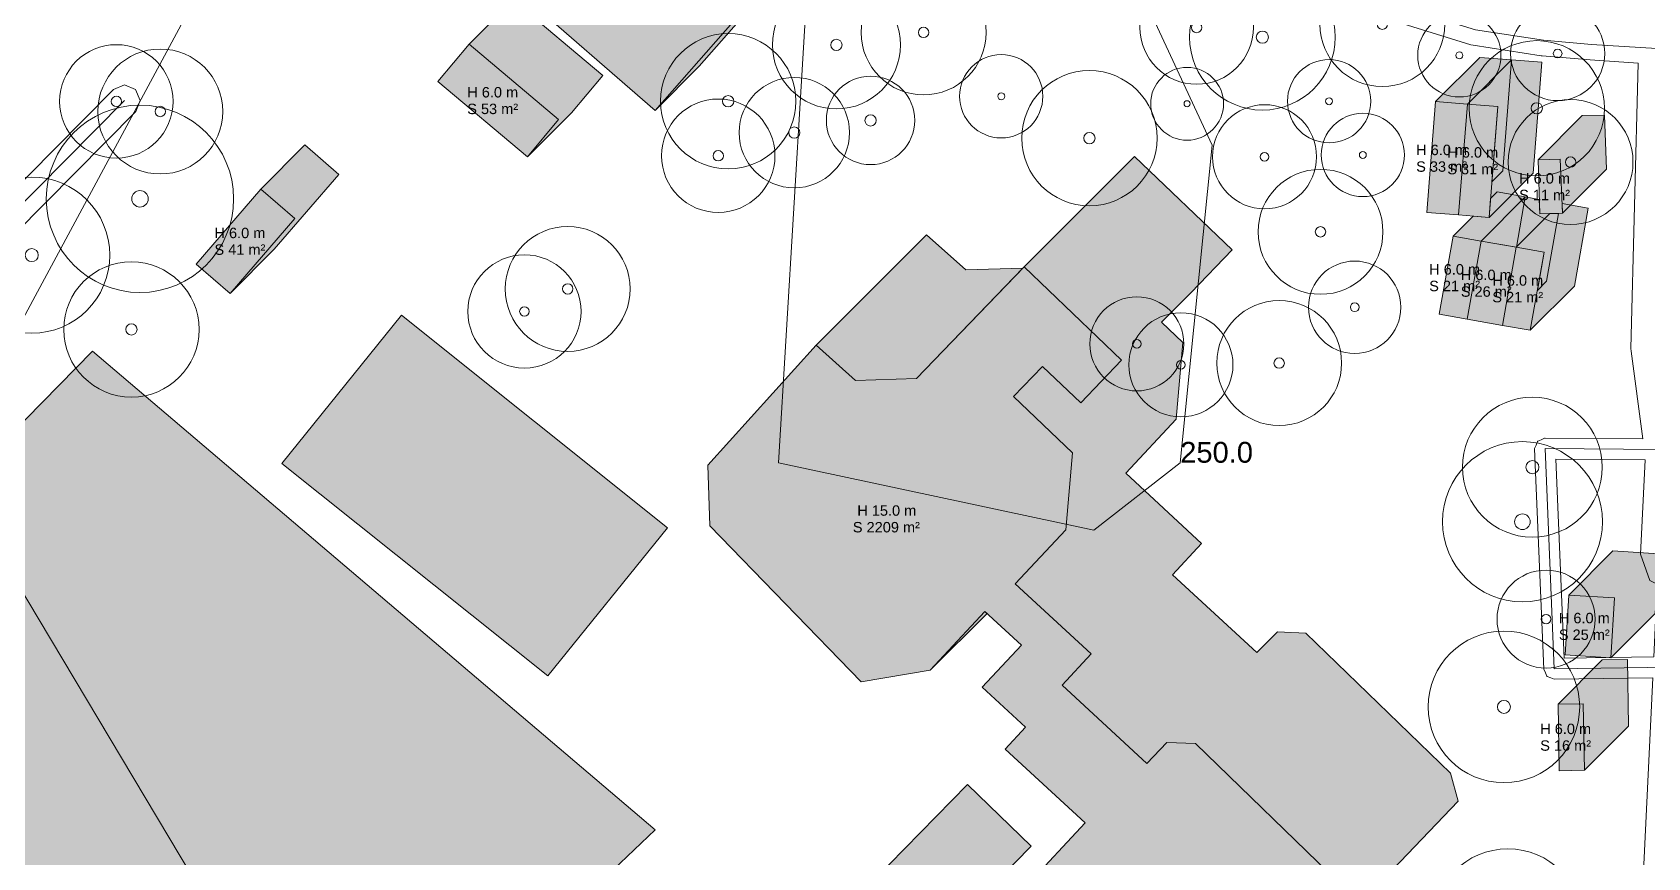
# Model space of a CAD drawing. Header units: metres. Extents: x -7 to 1019, y -7 to 1014.
# Drawn here: x 523.9 to 679.2, y 252 to 331.3 of the extents above; entities that cross this region are included whole.
import ezdxf

# ---------------------------------------------------------------- set-up
doc = ezdxf.new("R2010")
doc.units = ezdxf.units.M
doc.header["$MEASUREMENT"] = 0
for name, color, linetype, lineweight, true_color in [('TPX_BUILDING_AREAS_TEXT', 7, 'CONTINUOUS', 0, 0x000000), ('TPX_BUILDING_HEIGHTS_TEXT', 7, 'CONTINUOUS', 0, 0x000000), ('TPX_BUILDINGS', 7, 'CONTINUOUS', 0, 0x000000), ('TPX_BUILDINGS_HATCH', 7, 'CONTINUOUS', 0, 0xf0f0f0), ('TPX_BUILDINGS_SHADOWS_HATCH', 7, 'CONTINUOUS', 0, 0x000000), ('TPX_BUILDINGS_SHADOWS_OUTLINES', 7, 'CONTINUOUS', 0, 0x000000), ('TPX_CONTOUR_LINES_5M', 7, 'CONTINUOUS', 0, 0x969696), ('TPX_CONTOUR_LINES_5M_TEXT', 7, 'CONTINUOUS', 0, 0x000000), ('TPX_ROADS_AXES', 7, 'CONTINUOUS', 0, 0x323232), ('TPX_ROADS_CONTOURS', 7, 'CONTINUOUS', 0, 0x646464), ('TPX_VEGETATION_GREEN_SPACES', 7, 'CONTINUOUS', 0, 0x58ba48), ('TPX_VEGETATION_GREEN_SPACES_HATCH', 7, 'CONTINUOUS', 0, 0x58ba48), ('TPX_VEGETATION_TREES_INDIVIDUAL', 7, 'CONTINUOUS', 0, 0x136734)]:
    doc.layers.add(name, color=color, linetype=linetype, lineweight=lineweight, true_color=true_color)
doc.styles.add('TPX_TEXTE', font='arial.ttf')

# ---------------------------------------------------------------- blocks, each defined once
blk = doc.blocks.new('TREETR004_CR044')
at = {"layer": 'TPX_VEGETATION_TREES_INDIVIDUAL'}
for radius in [4.44, 0.4166666666666667]:
    blk.add_circle((0, 0, 0.0361), radius, dxfattribs=at)
blk = doc.blocks.new('TREETR005_CR060')
at = {"layer": 'TPX_VEGETATION_TREES_INDIVIDUAL'}
for radius in [6, 0.5]:
    blk.add_circle((0, 0, 0.0361), radius, dxfattribs=at)
blk = doc.blocks.new('TREETR005_CR062')
at = {"layer": 'TPX_VEGETATION_TREES_INDIVIDUAL'}
for radius in [6.15, 0.5416666666666666]:
    blk.add_circle((0, 0, 0.0361), radius, dxfattribs=at)
blk = doc.blocks.new('TREETR006_CR070')
at = {"layer": 'TPX_VEGETATION_TREES_INDIVIDUAL'}
for radius in [7, 0.5833333333333334]:
    blk.add_circle((0, 0, 0.0361), radius, dxfattribs=at)
blk = doc.blocks.new('TREETR004_CR045')
at = {"layer": 'TPX_VEGETATION_TREES_INDIVIDUAL'}
for radius in [4.52, 0.4166666666666667]:
    blk.add_circle((0, 0, 0.0361), radius, dxfattribs=at)
blk = doc.blocks.new('TREETR006_CR073')
at = {"layer": 'TPX_VEGETATION_TREES_INDIVIDUAL'}
for radius in [7.28, 0.625]:
    blk.add_circle((0, 0, 0.0361), radius, dxfattribs=at)
blk = doc.blocks.new('TREETR008_CR077')
at = {"layer": 'TPX_VEGETATION_TREES_INDIVIDUAL'}
for radius in [7.69, 0.75]:
    blk.add_circle((0, 0, 0.0361), radius, dxfattribs=at)
blk = doc.blocks.new('TREETR008_CR090')
at = {"layer": 'TPX_VEGETATION_TREES_INDIVIDUAL'}
for radius in [9, 0.7916666666666666]:
    blk.add_circle((0, 0, 0.0361), radius, dxfattribs=at)
blk = doc.blocks.new('TREETR005_CR054')
at = {"layer": 'TPX_VEGETATION_TREES_INDIVIDUAL'}
for radius in [5.44, 0.4583333333333333]:
    blk.add_circle((0, 0, 0.0361), radius, dxfattribs=at)
blk = doc.blocks.new('TREETR003_CR040')
at = {"layer": 'TPX_VEGETATION_TREES_INDIVIDUAL'}
for radius in [4, 0.3333333333333333]:
    blk.add_circle((0, 0, 0.0361), radius, dxfattribs=at)
blk = doc.blocks.new('TREETR004_CR050')
at = {"layer": 'TPX_VEGETATION_TREES_INDIVIDUAL'}
for radius in [5, 0.4166666666666667]:
    blk.add_circle((0, 0, 0.0361), radius, dxfattribs=at)
blk = doc.blocks.new('TREETR006_CR072')
at = {"layer": 'TPX_VEGETATION_TREES_INDIVIDUAL'}
for radius in [7.24, 0.625]:
    blk.add_circle((0, 0, 0.0361), radius, dxfattribs=at)
blk = doc.blocks.new('TREETR005_CR055')
at = {"layer": 'TPX_VEGETATION_TREES_INDIVIDUAL'}
for radius in [5.45, 0.5]:
    blk.add_circle((0, 0, 0.0361), radius, dxfattribs=at)
blk = doc.blocks.new('TREETR006_CR075')
at = {"layer": 'TPX_VEGETATION_TREES_INDIVIDUAL'}
for radius in [7.5, 0.625]:
    blk.add_circle((0, 0, 0.0361), radius, dxfattribs=at)
blk = doc.blocks.new('TREETR005_CR047')
at = {"layer": 'TPX_VEGETATION_TREES_INDIVIDUAL'}
for radius in [4.71, 0.4583333333333333]:
    blk.add_circle((0, 0, 0.0361), radius, dxfattribs=at)
blk = doc.blocks.new('TREETR005_CR053')
at = {"layer": 'TPX_VEGETATION_TREES_INDIVIDUAL'}
for radius in [5.3, 0.5416666666666666]:
    blk.add_circle((0, 0, 0.0361), radius, dxfattribs=at)
blk = doc.blocks.new('TREETR005_CR065')
at = {"layer": 'TPX_VEGETATION_TREES_INDIVIDUAL'}
for radius in [6.5, 0.5416666666666666]:
    blk.add_circle((0, 0, 0.0361), radius, dxfattribs=at)
blk = doc.blocks.new('TREETR005_CR043')
at = {"layer": 'TPX_VEGETATION_TREES_INDIVIDUAL'}
for radius in [4.25, 0.5416666666666666]:
    blk.add_circle((0, 0, 0.0361), radius, dxfattribs=at)
blk = doc.blocks.new('TREETR003_CR035')
at = {"layer": 'TPX_VEGETATION_TREES_INDIVIDUAL'}
for radius in [3.5, 0.2916666666666667]:
    blk.add_circle((0, 0, 0.0361), radius, dxfattribs=at)
blk = doc.blocks.new('TREETR006_CR067')
at = {"layer": 'TPX_VEGETATION_TREES_INDIVIDUAL'}
for radius in [6.72, 0.625]:
    blk.add_circle((0, 0, 0.0361), radius, dxfattribs=at)

msp = doc.modelspace()

# ---------------------------------------------------------------- hatches: boundary and pattern name
at = {"layer": 'TPX_BUILDINGS_HATCH'}
for points in [[(582.5281721933279, 348.2898900695145), (570.8790490014944, 335.0082681365311), (583.7742344720755, 323.76711728051305), (595.4331395013724, 337.0489289946854), (582.5281721933279, 348.2898900695145)], [(565.8984181268606, 330.1288392730057), (562.8807408197317, 326.5487716384232), (571.4957424981985, 319.30998112633824), (574.503637967864, 322.88987328484654), (565.8984181268606, 330.1288392730057)], [(658.7745940072928, 324.62532498314977), (657.9300152643118, 313.97816636040807), (660.9875208719168, 313.7341668792069), (661.8320967538748, 324.3813264556229), (658.7745940072928, 324.62532498314977)], [(661.8320967538748, 324.3813264556229), (660.9875208719168, 313.7341668792069), (663.9078728540335, 313.49877240136266), (664.7522456033621, 324.15701462700963), (661.8320967538748, 324.3813264556229)], [(670.7446638925467, 319.0881116576493), (668.6125161035452, 319.0273502059281), (668.7750660760794, 313.83076168969274), (670.9659087045584, 313.8925855346024), (670.7446638925467, 319.0881116576493)], [(545.8744189126883, 316.21903397515416), (539.6637627466116, 309.0113952346146), (542.9342715127859, 306.18808533623815), (549.1451289041433, 313.38464238122106), (545.8744189126883, 316.21903397515416)], [(660.4470679147635, 311.69557167962193), (659.1149021966849, 304.19921757653356), (661.8146750314627, 303.71592881157994), (663.1466385705862, 311.2233665175736), (660.4470679147635, 311.69557167962193)], [(663.1466385705862, 311.2233665175736), (661.8146750314627, 303.71592881157994), (665.1916376932058, 303.12294651940465), (666.5235983713064, 310.6303842253983), (663.1466385705862, 311.2233665175736)], [(666.5235983713064, 310.6303842253983), (665.1916376932058, 303.12294651940465), (667.8716456277762, 302.65038849785924), (669.2038065774832, 310.14674450829625), (666.5235983713064, 310.6303842253983)], [(599.2420994623099, 301.22003819420934), (588.823787389556, 289.67906453087926), (589.0270764215384, 283.8512895293534), (603.5846344812308, 268.89302327111363), (610.199438749114, 269.98830868676305), (615.469497381011, 275.63795449212193), (618.9726492746267, 272.3975894637406), (615.209547696868, 268.37165047600865), (619.3695694787893, 264.52233101800084), (617.411262212554, 262.4248244948685), (625.0940100534353, 255.33549572899938), (619.4783970697317, 249.31374146416783), (619.4113413675223, 246.5298383422196), (625.7544257028494, 240.4694783873856), (617.9067856653128, 232.33417965844274), (611.6134163720999, 238.35109784081578), (608.6894814355765, 238.24276234582067), (595.0185553415213, 224.2039287276566), (595.6027895791922, 220.5781562514603), (608.9208523614798, 208.147340554744), (612.4111725671683, 208.3213546462357), (626.7605645044241, 223.80263211205602), (623.9545981271658, 226.36825348809361), (631.2779995782766, 234.27234246209264), (633.5267254693899, 232.21770073845983), (637.1046349389944, 232.95871426537633), (650.3191401346121, 246.80087353661656), (649.5854365213308, 249.49268128350377), (635.691122709075, 262.94406010583043), (632.958830533782, 263.060914773494), (631.0386530740652, 261.0195281691849), (622.8779274804983, 268.56583382561803), (625.6812388284598, 271.55445839837193), (618.3862292154226, 278.307122964412), (623.2438608987723, 283.4947688765824), (623.8833100183401, 290.878803987056), (618.2077013833914, 296.28605629876256), (621.0028282983694, 299.185839433223), (624.6673066003714, 295.6823213286698), (628.6052748544607, 299.77794625237584), (619.2252613885794, 308.73233773186803), (608.8801771982107, 298.013063210994), (603.0315348489676, 297.84072472527623), (599.2420994623099, 301.22003819420934)], [(671.5709435327444, 277.21858002617955), (671.2150732858572, 271.46937539055943), (675.6137787683401, 271.1942203231156), (675.9696471078787, 276.9434249587357), (671.5709435327444, 277.21858002617955)], [(672.9635254724417, 266.7782056517899), (670.5372950418387, 266.7453811354935), (670.6336647851858, 260.3391759581864), (673.0694786889944, 260.3832605071366), (672.9635254724417, 266.7782056517899)]]:
    msp.add_hatch(color=256, dxfattribs=at).paths.add_polyline_path(points)
at = {"layer": 'TPX_BUILDINGS_SHADOWS_HATCH'}
for points in [[(586.7708126886282, 352.5325305648148), (582.5281721933279, 348.2898900695145), (595.4331395013724, 337.0489289946854), (583.7742344720755, 323.76711728051305), (588.0168759210501, 328.00975777581334), (599.6757799966726, 341.2915694899857), (586.7708126886282, 352.5325305648148)], [(570.1410586221609, 334.371479768306), (565.8984181268606, 330.1288392730057), (574.503637967864, 322.88987328484654), (571.4957434518728, 319.30998112633824), (575.7383839471731, 323.55262162163854), (578.7462784631643, 327.13251378014684), (570.1410586221609, 334.371479768306)], [(663.017234502593, 328.86796547845006), (658.7745940072928, 324.62532498314977), (661.8320967538748, 324.3813264556229), (664.7522456033621, 324.15701462700963), (664.1793896539602, 316.92603566125035), (665.2301613672171, 317.9768073745072), (666.0747372491751, 328.6239669509232), (663.017234502593, 328.86796547845006)], [(666.0747372491751, 328.6239669509232), (661.8320967538748, 324.3813264556229), (664.7522456033621, 324.15701462700963), (663.9078728540335, 313.49877240136266), (668.1505133493338, 317.74141289666295), (668.9948860986624, 328.39965607598424), (666.0747372491751, 328.6239669509232)], [(672.8551565988455, 323.2699907012284), (668.6125161035452, 319.0273502059281), (670.7446638925467, 319.0881116576493), (670.9659087045584, 313.8925855346024), (675.2085491998587, 318.1352260299027), (674.9873053415213, 323.3307521529496), (672.8551565988455, 323.2699907012284)], [(549.1451289041433, 313.38464238122106), (542.9342715127859, 306.18808533623815), (547.1769120080862, 310.43072583153844), (553.3877693994436, 317.62728287652135), (550.1170594079886, 320.46167447045445), (545.8744189126883, 316.21903397515416), (549.1451289041433, 313.38464238122106)], [(621.0028282983694, 299.185839433223), (618.2077013833914, 296.28605629876256), (623.8833100183401, 290.878803987056), (623.2438608987723, 283.4947688765824), (618.3862292154226, 278.307122964412), (625.6812388284598, 271.55445839837193), (622.8779274804983, 268.56583382561803), (631.0386521203909, 261.0195281691849), (632.958830533782, 263.060914773494), (635.691122709075, 262.94406010583043), (649.5854365213308, 249.49268128350377), (650.3191401346121, 246.80087353661656), (637.1046349389944, 232.95871426537633), (647.7112366540823, 243.56531598046422), (660.9257418497, 257.40747525170445), (660.1920382364187, 260.09928299859166), (646.2977244241629, 273.5506618209183), (643.5654322488699, 273.6675164885819), (641.5822789056692, 271.6843631453812), (633.4845291955862, 279.1724355407059), (636.2878405435476, 282.1610601134598), (628.9928309305105, 288.91372467949986), (633.8504626138601, 294.1013705916703), (634.489911733428, 301.4854057021439), (632.4314877374563, 303.44650246575475), (635.2739083154593, 306.2889230437577), (639.2118765695486, 310.38454796746373), (629.8318631036673, 319.3389394469559), (619.2252613885794, 308.73233773186803), (628.6052748544607, 299.77794625237584), (624.6673066003714, 295.6823213286698), (621.0028282983694, 299.185839433223)], [(662.3739134653006, 313.62241723015904), (660.4470679147635, 311.69557167962193), (663.1466385705862, 311.2233665175736), (666.5311066491995, 310.629030007869), (667.3892790658865, 315.4660070128739), (664.6897084100638, 315.9382121749222), (664.0504910333548, 315.29899479821324), (663.9078728540335, 313.49877240136266), (662.3739134653006, 313.62241723015904)], [(667.3892790658865, 315.4660070128739), (663.1466385705862, 311.2233665175736), (666.5235983713064, 310.6303842253983), (669.2038065774832, 310.14674450829625), (668.5529553277884, 306.48426415398717), (669.4342781885061, 307.36558701470494), (670.5904108865652, 313.8819892592728), (668.7750660760794, 313.83076168969274), (668.7312867029104, 315.23035599663854), (667.3892790658865, 315.4660070128739)], [(669.7515303476248, 313.858317155391), (666.5235983713064, 310.6303842253983), (669.2038065774832, 310.14674450829625), (667.8716456277762, 302.65038849785924), (672.1142870767508, 306.89302899315953), (673.4464470727835, 314.38938500359654), (670.9253804071341, 314.8443086333573), (670.9659087045584, 313.8925855346024), (669.7515303476248, 313.858317155391)], [(609.8487011773977, 311.8266399092972), (599.2420994623099, 301.22003819420934), (603.0315348489676, 297.84072472527623), (608.8801771982107, 298.013063210994), (619.1056839807425, 308.6084354110062), (613.6381365640555, 308.4473264403641), (609.8487011773977, 311.8266399092972)], [(675.8135840280447, 281.46122052147985), (671.5709435327444, 277.21858002617955), (675.9696471078787, 276.9434249587357), (675.6137787683401, 271.1942203231156), (679.8564192636404, 275.4368608184159), (680.212287603179, 281.1860664077103), (675.8135840280447, 281.46122052147985)], [(615.469497381011, 275.63795449212193), (610.199438749114, 269.98830868676305), (615.6666867120657, 275.4555566497147), (615.469497381011, 275.63795449212193)], [(674.779935537139, 270.9880216307938), (670.5372950418387, 266.7453811354935), (672.9635254724417, 266.7782056517899), (673.0694786889944, 260.3832605071366), (677.312120137969, 264.6259010024369), (677.206165967742, 271.0208461470902), (674.779935537139, 270.9880216307938)]]:
    msp.add_hatch(color=256, dxfattribs=at).paths.add_polyline_path(points)
at = {"layer": 'TPX_VEGETATION_GREEN_SPACES_HATCH'}
for points in [[(559.3919407709036, 304.11328675225377), (547.8873555047903, 289.869791764766), (573.4546400888357, 269.44548489525914), (584.9592186792288, 283.6890056319535), (559.3919407709036, 304.11328675225377)], [(529.6969572885428, 300.63827015832067), (499.32492035464384, 269.6678903289139), (547.4664990289602, 220.0843284316361), (583.7718083246145, 254.66547371819615), (529.6969572885428, 300.63827015832067)], [(613.8034283502493, 259.01144959405065), (603.2438818796072, 248.24395825341344), (609.3399893625174, 242.31215931847692), (619.9091183526907, 253.0909154601395), (613.8034283502493, 259.01144959405065)]]:
    msp.add_hatch(color=256, dxfattribs=at).paths.add_polyline_path(points)

# ---------------------------------------------------------------- linework, layer by layer
at = {"layer": 'TPX_BUILDINGS', "elevation": 0.042100000000000005}
for points in [[(582.5281721933279, 348.2898900695145), (570.8790490014944, 335.0082681365311), (583.7742344720755, 323.76711728051305), (595.4331395013724, 337.0489289946854)], [(565.8984181268606, 330.1288392730057), (562.8807408197317, 326.5487716384232), (571.4957424981985, 319.30998112633824), (574.503637967864, 322.88987328484654)], [(658.7745940072928, 324.62532498314977), (657.9300152643118, 313.97816636040807), (660.9875208719168, 313.7341668792069), (661.8320967538748, 324.3813264556229)], [(661.8320967538748, 324.3813264556229), (660.9875208719168, 313.7341668792069), (663.9078728540335, 313.49877240136266), (664.7522456033621, 324.15701462700963)], [(670.7446638925467, 319.0881116576493), (668.6125161035452, 319.0273502059281), (668.7750660760794, 313.83076168969274), (670.9659087045584, 313.8925855346024)], [(545.8744189126883, 316.21903397515416), (539.6637627466116, 309.0113952346146), (542.9342715127859, 306.18808533623815), (549.1451289041433, 313.38464238122106)], [(660.4470679147635, 311.69557167962193), (659.1149021966849, 304.19921757653356), (661.8146750314627, 303.71592881157994), (663.1466385705862, 311.2233665175736)], [(663.1466385705862, 311.2233665175736), (661.8146750314627, 303.71592881157994), (665.1916376932058, 303.12294651940465), (666.5235983713064, 310.6303842253983)], [(666.5235983713064, 310.6303842253983), (665.1916376932058, 303.12294651940465), (667.8716456277762, 302.65038849785924), (669.2038065774832, 310.14674450829625)], [(671.5709435327444, 277.21858002617955), (671.2150732858572, 271.46937539055943), (675.6137787683401, 271.1942203231156), (675.9696471078787, 276.9434249587357)], [(672.9635254724417, 266.7782056517899), (670.5372950418387, 266.7453811354935), (670.6336647851858, 260.3391759581864), (673.0694786889944, 260.3832605071366)]]:
    msp.add_lwpolyline(points, close=True, dxfattribs=at)
msp.add_lwpolyline([(649.5854365213308, 249.49268128350377), (635.691122709075, 262.94406010583043), (632.958830533782, 263.060914773494), (631.0386530740652, 261.0195281691849), (622.8779274804983, 268.56583382561803), (625.6812388284598, 271.55445839837193), (618.3862292154226, 278.307122964412), (623.2438608987723, 283.4947688765824), (623.8833100183401, 290.878803987056), (618.2077013833914, 296.28605629876256), (621.0028282983694, 299.185839433223), (624.6673066003714, 295.6823213286698), (628.6052748544607, 299.77794625237584), (619.2252613885794, 308.73233773186803), (608.8801771982107, 298.013063210994), (603.0315348489676, 297.84072472527623), (599.2420994623099, 301.22003819420934), (588.823787389556, 289.67906453087926), (589.0270764215384, 283.8512895293534), (603.5846344812308, 268.89302327111363), (610.199438749114, 269.98830868676305), (615.469497381011, 275.63795449212193), (618.9726492746267, 272.3975894637406), (615.209547696868, 268.37165047600865), (619.3695694787893, 264.52233101800084), (617.411262212554, 262.4248244948685), (625.0940100534353, 255.33549572899938), (619.4783970697317, 249.31374146416783)], dxfattribs=at)
at = {"layer": 'TPX_BUILDINGS_SHADOWS_OUTLINES', "elevation": 0.0391}
for points in [[(586.7708126886282, 352.5325305648148), (582.5281721933279, 348.2898900695145), (595.4331395013724, 337.0489289946854), (583.7742344720755, 323.76711728051305), (588.0168759210501, 328.00975777581334), (599.6757799966726, 341.2915694899857)], [(570.1410586221609, 334.371479768306), (565.8984181268606, 330.1288392730057), (574.503637967864, 322.88987328484654), (571.4957434518728, 319.30998112633824), (575.7383839471731, 323.55262162163854), (578.7462784631643, 327.13251378014684)], [(663.017234502593, 328.86796547845006), (658.7745940072928, 324.62532498314977), (661.8320967538748, 324.3813264556229), (664.7522456033621, 324.15701462700963), (664.1793896539602, 316.92603566125035), (665.2301613672171, 317.9768073745072), (666.0747372491751, 328.6239669509232)], [(666.0747372491751, 328.6239669509232), (661.8320967538748, 324.3813264556229), (664.7522456033621, 324.15701462700963), (663.9078728540335, 313.49877240136266), (668.1505133493338, 317.74141289666295), (668.9948860986624, 328.39965607598424)], [(672.8551565988455, 323.2699907012284), (668.6125161035452, 319.0273502059281), (670.7446638925467, 319.0881116576493), (670.9659087045584, 313.8925855346024), (675.2085491998587, 318.1352260299027), (674.9873053415213, 323.3307521529496)], [(549.1451289041433, 313.38464238122106), (542.9342715127859, 306.18808533623815), (547.1769120080862, 310.43072583153844), (553.3877693994436, 317.62728287652135), (550.1170594079886, 320.46167447045445), (545.8744189126883, 316.21903397515416)], [(662.3739134653006, 313.62241723015904), (660.4470679147635, 311.69557167962193), (663.1466385705862, 311.2233665175736), (666.5311066491995, 310.629030007869), (667.3892790658865, 315.4660070128739), (664.6897084100638, 315.9382121749222), (664.0504910333548, 315.29899479821324), (663.9078728540335, 313.49877240136266)], [(667.3892790658865, 315.4660070128739), (663.1466385705862, 311.2233665175736), (666.5235983713064, 310.6303842253983), (669.2038065774832, 310.14674450829625), (668.5529553277884, 306.48426415398717), (669.4342781885061, 307.36558701470494), (670.5904108865652, 313.8819892592728), (668.7750660760794, 313.83076168969274), (668.7312867029104, 315.23035599663854)], [(669.7515303476248, 313.858317155391), (666.5235983713064, 310.6303842253983), (669.2038065774832, 310.14674450829625), (667.8716456277762, 302.65038849785924), (672.1142870767508, 306.89302899315953), (673.4464470727835, 314.38938500359654), (670.9253804071341, 314.8443086333573), (670.9659087045584, 313.8925855346024)], [(609.8487011773977, 311.8266399092972), (599.2420994623099, 301.22003819420934), (603.0315348489676, 297.84072472527623), (608.8801771982107, 298.013063210994), (619.1056839807425, 308.6084354110062), (613.6381365640555, 308.4473264403641)], [(675.8135840280447, 281.46122052147985), (671.5709435327444, 277.21858002617955), (675.9696471078787, 276.9434249587357), (675.6137787683401, 271.1942203231156), (679.8564192636404, 275.4368608184159), (680.212287603179, 281.1860664077103)], [(615.469497381011, 275.63795449212193), (610.199438749114, 269.98830868676305), (615.6666867120657, 275.4555566497147)], [(674.779935537139, 270.9880216307938), (670.5372950418387, 266.7453811354935), (672.9635254724417, 266.7782056517899), (673.0694786889944, 260.3832605071366), (677.312120137969, 264.6259010024369), (677.206165967742, 271.0208461470902)]]:
    msp.add_lwpolyline(points, close=True, dxfattribs=at)
msp.add_lwpolyline([(647.7112366540823, 243.56531598046422), (660.9257418497, 257.40747525170445), (660.1920382364187, 260.09928299859166), (646.2977244241629, 273.5506618209183), (643.5654322488699, 273.6675164885819), (641.5822789056692, 271.6843631453812), (633.4845291955862, 279.1724355407059), (636.2878405435476, 282.1610601134598), (628.9928309305105, 288.91372467949986), (633.8504626138601, 294.1013705916703), (634.489911733428, 301.4854057021439), (632.4314877374563, 303.44650246575475), (635.2739083154593, 306.2889230437577), (639.2118765695486, 310.38454796746373), (629.8318631036673, 319.3389394469559), (619.2252613885794, 308.73233773186803), (628.6052748544607, 299.77794625237584), (624.6673066003714, 295.6823213286698), (621.0028282983694, 299.185839433223), (618.2077013833914, 296.28605629876256), (623.8833100183401, 290.878803987056), (623.2438608987723, 283.4947688765824), (618.3862292154226, 278.307122964412), (625.6812388284598, 271.55445839837193), (622.8779274804983, 268.56583382561803), (631.0386521203909, 261.0195281691849), (632.958830533782, 263.060914773494), (635.691122709075, 262.94406010583043), (649.5854365213308, 249.49268128350377)], dxfattribs=at)
at = {"layer": 'TPX_CONTOUR_LINES_5M', "elevation": 0.04810000000000001}
for points in [[(440.45135889807716, 0), (440.45135889807716, 15.259392615873367), (450.70137890428305, 45.77817784808576), (492.76544406218454, 114.3520312346518), (553.7194521130295, 137.33453354472294), (626.6401145291748, 228.89088924136013), (599.3093238595175, 241.00635071704164), (546.0373839609092, 238.8761414452456), (515.5578545357566, 289.92845970531926), (548.3990288320929, 350.96603016974404), (569.9506093218224, 412.00360063416883), (568.1953606817406, 473.0411710985936), (599.3093238595175, 484.89941057842225), (623.5088387066498, 534.0787415625528), (599.3093238595175, 552.5636583152227), (572.6733539102133, 551.8643029360101), (548.4427038638387, 534.0787415625528), (546.0373839609092, 520.7969696014188), (524.8294580552028, 564.5975267947651), (492.76544406218454, 599.2861425834708), (439.4935041635763, 618.6726418086328), (412.85753421427216, 611.0149944545701), (402.88011229771655, 564.5975267947651), (332.9496243663598, 499.15726793184876)], [(599.3093238595175, 351.12694393331185), (595.614832885447, 289.92845970531926), (625.9452938088216, 283.4547947952524), (634.2321188945789, 289.92845970531926), (637.3111971688922, 320.44724493753165), (625.9452938088216, 344.9345418163575), (599.3093238595175, 351.12694393331185)]]:
    msp.add_lwpolyline(points, dxfattribs=at)
at = {"layer": 'TPX_ROADS_AXES', "elevation": 0.030099999999999995}
for points in [[(680.0345885141287, 329.71074368432164), (673.744906125823, 330.1179664321244), (669.1385876520071, 330.5113132186234), (662.6130825860891, 331.5129401870072), (656.098873792449, 333.5125529952347), (645.8193423135672, 337.0182998366654), (628.2679240091238, 343.2971074767411), (616.9865605218802, 347.5497119612992), (614.4781910760794, 348.81252171471715), (610.4698330743704, 351.3120429702103), (603.4516770227347, 356.8280446715653), (597.3961598260794, 362.6829726882279), (595.383240400115, 364.6864535994828), (593.8843724115286, 366.94313599541783), (591.1306368692312, 370.9509418196976), (588.1148592813406, 376.4617583937943), (586.1114708764944, 381.7248189635575), (584.3459088189993, 386.282651681453), (583.096414266387, 388.27777268365026), (580.0860688074026, 390.78427197411656), (577.2953459604178, 393.05084397271276), (575.9500357492361, 394.9333694167435), (575.5684010370169, 396.55616738274693)], [(479.525896726409, 270.9063079543412), (532.7938010080252, 324.7296140380204)], [(669.290653882781, 291.2903192229569), (680.5847117288504, 291.20648266747594)], [(670.1628815515433, 270.1310479827225), (669.290653882781, 291.2903192229569)], [(670.1628815515433, 270.1310479827225), (685.8645989282522, 270.3598020263016), (698.6735426767264, 270.3810050673783)]]:
    msp.add_lwpolyline(points, dxfattribs=at)
at = {"layer": 'TPX_ROADS_CONTOURS', "elevation": 0.027099999999999996}
for points in [[(655.6587025242625, 332.078590689227), (662.1729113179026, 330.07897788099945), (662.3855072575388, 330.0303042512387), (668.9110123234568, 329.0286772828549), (669.0109631138621, 329.01675253920257), (673.617281587678, 328.62340575270355), (678.2483889180003, 328.3232501130551), (677.5447832661448, 300.917569456622), (677.5595976429759, 300.64107161574066), (678.6837898808299, 292.22062140516937), (669.2980772572337, 292.2902920823544), (669.2494675236521, 292.289470968768), (668.9226214009104, 292.138028440997), (668.5888163166819, 292.00265532545745), (668.5550238209544, 291.96770316176116), (668.4309956150828, 291.629501638934), (668.2906815129099, 291.2977421861142), (668.2915026264964, 291.24913245253265), (669.1637302952586, 270.0898612122983), (669.3194347935496, 269.75381690077484), (669.4661499577342, 269.4137156587094), (669.4854981022654, 269.39541846327484), (669.8332096653758, 269.26790267042816), (670.1774489003001, 269.13115435652435), (679.6365353184519, 269.26896029524505), (678.7503162937937, 250.6449273210019)], [(481.6269871311961, 270.8968985658139), (533.8599478321848, 323.6744683366269), (534.2937809544383, 324.7373927216977), (533.8489462452708, 325.7957604508847), (532.7860218602, 326.2295935731381), (531.727654131013, 325.78475886397064), (479.5352312641917, 273.0481503587216)]]:
    msp.add_lwpolyline(points, dxfattribs=at)
msp.add_lwpolyline([(670.3330456333933, 290.2825549226254), (678.9069601612864, 290.2189095597714), (678.4489800053416, 281.13012534193695), (679.3482576924143, 278.60679751448333), (680.0646969395457, 278.266841230914), (679.7317806797801, 271.270560560748), (671.1219278889475, 271.145126638934)], close=True, dxfattribs=at)
at = {"layer": 'TPX_VEGETATION_GREEN_SPACES', "elevation": 0.0031}
for points in [[(559.3919407709036, 304.11328675225377), (547.8873555047903, 289.869791764766), (573.4546400888357, 269.44548489525914), (584.9592186792288, 283.6890056319535)], [(529.6969572885428, 300.63827015832067), (499.32492035464384, 269.6678903289139), (547.4664990289602, 220.0843284316361), (583.7718083246145, 254.66547371819615)], [(613.8034283502493, 259.01144959405065), (603.2438818796072, 248.24395825341344), (609.3399893625174, 242.31215931847692), (619.9091183526907, 253.0909154601395)]]:
    msp.add_lwpolyline(points, close=True, dxfattribs=at)

# ---------------------------------------------------------------- block references
at = {"layer": 'TPX_VEGETATION_TREES_INDIVIDUAL'}
for name, p in [('TREETR005_CR060', (609.5728004105622, 331.2650202922523, 0.0361)), ('TREETR005_CR055', (635.811035390012, 331.7397933937609, 0.0361)), ('TREETR006_CR070', (642.1271066433983, 330.8096438772045, 0.0361)), ('TREETR005_CR060', (653.6530366250081, 332.06267274869606, 0.0361)), ('TREETR005_CR062', (601.1954565761844, 330.06900167139247, 0.0361)), ('TREETR004_CR045', (670.5022004677448, 329.2342719989829, 0.0361)), ('TREETR003_CR040', (661.0564318480901, 329.06331901531667, 0.0361)), ('TREETR005_CR065', (590.7946120512206, 324.65859697619453, 0.0361)), ('TREETR005_CR055', (532.002062859945, 324.63951919367537, 0.0361)), ('TREETR005_CR060', (536.2190659519983, 323.67134707421064, 0.0361)), ('TREETR003_CR040', (617.032859269646, 325.1333270627074, 0.0361)), ('TREETR005_CR065', (668.497624766198, 323.97575984383, 0.0361)), ('TREETR005_CR065', (625.5046707154252, 321.10883531486616, 0.0361)), ('TREETR003_CR035', (634.8937626257539, 324.41207281453535, 0.0361)), ('TREETR003_CR040', (648.5376542961458, 324.65897651342675, 0.0361)), ('TREETR005_CR053', (597.1484624125296, 321.64021392771974, 0.0361)), ('TREETR005_CR043', (604.4762824452482, 322.81724070804194, 0.0361)), ('TREETR005_CR055', (589.8395310164196, 319.41908718273044, 0.0361)), ('TREETR005_CR060', (671.7407010864699, 318.8122209305875, 0.0361)), ('TREETR008_CR090', (534.2710849849973, 315.28054671222344, 0.0361)), ('TREETR004_CR050', (642.3349456602009, 319.32449569599703, 0.0361)), ('TREETR003_CR040', (651.7807212184416, 319.4954330865294, 0.0361)), ('TREETR006_CR075', (523.8702006016392, 309.87019814830273, 0.0361)), ('TREETR005_CR060', (647.7148629279109, 312.11072335392237, 0.0361)), ('TREETR005_CR060', (575.3727681329474, 306.62400457123294, 0.0361)), ('TREETR005_CR065', (533.4481704279315, 302.7323013730347, 0.0361)), ('TREETR005_CR054', (571.2124186997535, 304.4598477096297, 0.0361)), ('TREETR004_CR044', (650.9957227645209, 304.85896173818037, 0.0361)), ('TREETR004_CR045', (630.0617644269951, 301.3467954448424, 0.0361)), ('TREETR004_CR050', (634.2976802599151, 299.3345488430932, 0.0361)), ('TREETR005_CR060', (643.7434715587879, 299.50547875696793, 0.0361)), ('TREETR006_CR067', (668.071683353628, 289.5012623304501, 0.0361)), ('TREETR008_CR077', (667.1166322573554, 284.26172817358747, 0.0361)), ('TREETR005_CR047', (669.3857696296182, 274.90274077886716, 0.0361)), ('TREETR006_CR073', (665.3388004385633, 266.4738878388889, 0.0361)), ('TREETR006_CR072', (665.7167235763045, 245.59167577605695, 0.0361))]:
    msp.add_blockref(name, p, dxfattribs=at)

# ---------------------------------------------------------------- texts
at = {"layer": 'TPX_BUILDING_AREAS_TEXT', "style": 'TPX_TEXTE'}
for s, p in [('S 53 m²', (565.7184844421769, 323.41999971475536, 0.04510000000000001)), ('S 33 m²', (656.9060566744232, 317.87974532114947, 0.04510000000000001)), ('S 31 m²', (659.8951593588056, 317.6424735318295, 0.04510000000000001)), ('S 11 m²', (666.7999936201396, 315.14794918001195, 0.04510000000000001)), ('S 41 m²', (541.4300435155712, 309.9020193268794, 0.04510000000000001)), ('S 21 m²', (658.1560556286485, 306.40797705744694, 0.04510000000000001)), ('S 26 m²', (661.1941373071802, 305.8731560074406, 0.04510000000000001)), ('S 21 m²', (664.2224403461155, 305.33816297197114, 0.04510000000000001)), ('S 2209 m²', (602.7747877924237, 283.2360990425106, 0.04510000000000001)), ('S 25 m²', (670.6173606533177, 272.9063999679444, 0.04510000000000001)), ('S 16 m²', (668.8256733323502, 262.2593590681335, 0.04510000000000001))]:
    msp.add_text(s, height=1, dxfattribs=at).set_placement(p)
at = {"layer": 'TPX_BUILDING_HEIGHTS_TEXT', "style": 'TPX_TEXTE'}
for s, p in [('H 6.0 m', (565.7184844421769, 325.0199997147554, 0.04510000000000001)), ('H 6.0 m', (656.9060566744232, 319.4797453211495, 0.04510000000000001)), ('H 6.0 m', (659.8951593588056, 319.24247353182955, 0.04510000000000001)), ('H 6.0 m', (666.7999936201396, 316.747949180012, 0.04510000000000001)), ('H 6.0 m', (541.4300435155712, 311.5020193268794, 0.04510000000000001)), ('H 6.0 m', (658.1560556286485, 308.00797705744696, 0.04510000000000001)), ('H 6.0 m', (661.1941373071802, 307.47315600744065, 0.04510000000000001)), ('H 6.0 m', (664.2224403461155, 306.93816297197117, 0.04510000000000001)), ('H 15.0 m', (603.1997877924238, 284.8360990425106, 0.04510000000000001)), ('H 6.0 m', (670.6173606533177, 274.50639996794445, 0.04510000000000001)), ('H 6.0 m', (668.8256733323502, 263.85935906813353, 0.04510000000000001))]:
    msp.add_text(s, height=1, dxfattribs=at).set_placement(p)
at = {"layer": 'TPX_CONTOUR_LINES_5M_TEXT', "style": 'TPX_TEXTE'}
msp.add_text('250.0', height=2, dxfattribs=at).set_placement((634.2321188945789, 289.92845970531926, 0.04810000000000001))

doc.saveas('drawing.dxf')
